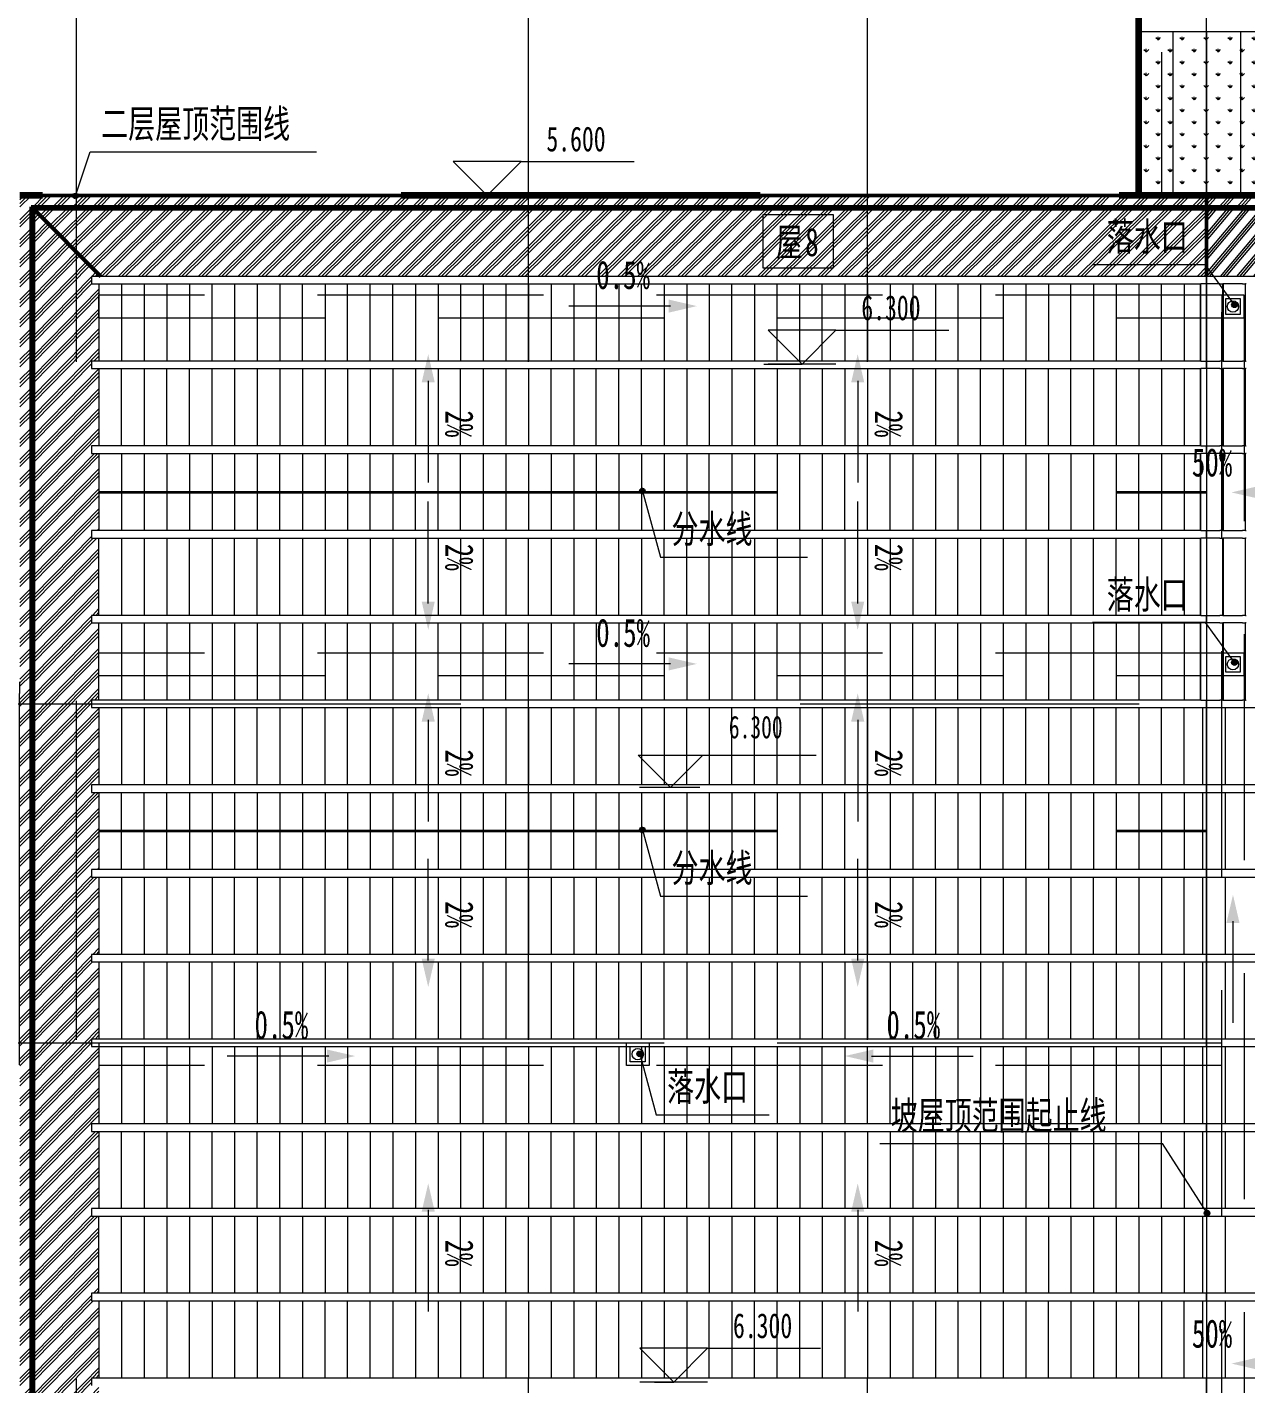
# Model space of a CAD drawing. Header units: millimetres. Extents: x 124696 to 347024, y 412631 to 564609.
# Drawn here: x 138519 to 154693, y 530575 to 548586 of the extents above; entities that cross this region are included whole.
import ezdxf

# ---------------------------------------------------------------- set-up
doc = ezdxf.new("R2010")
doc.units = ezdxf.units.MM
doc.header["$LTSCALE"] = 1500
doc.header["$MEASUREMENT"] = 0
for name, pattern in [('二层平面图$0$Aligning Line', [6.35, 3.175, -3.175]), ('二层平面图$0$IMPORT-216002', [3, 2, -1]), ('二层平面图$0$虚线_6_3 mm', [9, 6, -3]), ('二层平面图$0$轴网线_12_3_3_3 mm', [21, 12, -3, 3, -3]), ('二层平面图$0$隐藏线', [7.14375, 4.7625, -2.38125])]:
    doc.linetypes.add(name, pattern=pattern)
doc.layers.add('0-建筑底图', color=7, linetype='Continuous')
for name, color, linetype, lineweight in [('二层平面图$0$0-1', 7, 'Continuous', 5), ('二层平面图$0$A-ANNO-IDEN-LEVL', 3, 'Continuous', 15), ('二层平面图$0$A-FLOR-STRS', 51, 'Continuous', 9), ('二层平面图$0$A-LINE', 7, 'Continuous', 9), ('二层平面图$0$A-LINE-1', 7, '二层平面图$0$IMPORT-216002', 9), ('二层平面图$0$A-LINE-2', 7, 'Continuous', 20), ('二层平面图$0$A-LINE-4', 7, '二层平面图$0$Aligning Line', 100), ('二层平面图$0$A-LINE-5', 7, '二层平面图$0$隐藏线', 9), ('二层平面图$0$A-LINE-6', 7, '二层平面图$0$虚线_6_3 mm', 35), ('二层平面图$0$A-NORM-MODEL-1', 9, 'Continuous', 9), ('二层平面图$0$A-ROOF', 241, 'Continuous', 9), ('二层平面图$0$A-ROOF-3', 50, 'Continuous', 50), ('二层平面图$0$A-ROOF-GRID-1', 9, 'Continuous', 9), ('二层平面图$0$A-WALL-CURT-PANEL-2', 7, 'Continuous', 9), ('二层平面图$0$ANNO-DOTE-1', 10, '二层平面图$0$轴网线_12_3_3_3 mm', 15), ('二层平面图$0$ANNO-TEXT', 7, 'Continuous', 15), ('二层平面图$0$ANNO-TEXT-1', 1, 'Continuous', 15), ('二层平面图$0$ANNO-TEXT-2', 210, 'Continuous', 15)]:
    doc.layers.add(name, color=color, linetype=linetype, lineweight=lineweight)
doc.styles.add('二层平面图$0$黑体', font='simhei.ttf', dxfattribs={"width": 0.7, "height": 375})
doc.styles.add('二层平面图$0$黑体_5', font='simhei.ttf', dxfattribs={"width": 0.7, "height": 330})
doc.styles.add('二层平面图$0$黑体_7', font='simhei.ttf', dxfattribs={"width": 0.7, "height": 300})
pattern_1 = [(45, (0, 0), (-132.58252, 132.58252), []), (45, (46.88, 0), (0, 265.16504), []), (45, (-46.88, 0), (0, 265.16504), [])]
pattern_2 = [(90, (0, 0), (-159.099, 159.099), [42.187, -276.011]), (45, (0, 0), (-159.099, 159.099), [42.188, -182.813]), (135, (0, 0), (-159.099, -159.099), [42.188, -182.813])]

# ---------------------------------------------------------------- blocks, each defined once
blk = doc.blocks.new('二层平面图$0$屋顶檐口1 - 屋顶檐口1-2761451-104-2F')
at = {"layer": '二层平面图$0$A-ROOF-GRID-1'}
h = blk.add_hatch(dxfattribs=at)
h.set_pattern_fill('FP_47', color=256, style=0, pattern_type=2)
h.set_pattern_definition(pattern_1)
h.paths.add_polyline_path([(-6750, 49450), (-600, 49450), (-600, 49600), (-6600, 49600), (-6600, 89850), (9000, 89850), (9000, 90000), (-6750, 90000), (-6750, 49568)])
h.paths.add_polyline_path([(8912, 49450), (8965, 49450), (8965, 49600), (-550, 49600), (-550, 49450), (8831, 49450)])
h = blk.add_hatch(dxfattribs=at)
h.set_pattern_fill('FP_52', color=256, style=0, pattern_type=2)
h.set_pattern_definition([(48.19, (1919.88, 0), (-118.58652, 132.5819), []), (48.19, (1961.8, 0), (-0.00192, 265.16498), []), (48.19, (1877.95, 0), (-0.00192, 265.16498), [])])
h.paths.add_polyline_path([(9272, 89850), (12199, 89850), (12199, 90000), (9000, 90000), (9000, 89850)])
h = blk.add_hatch(dxfattribs=at)
h.set_pattern_fill('FP_47', color=256, style=0, pattern_type=2)
h.set_pattern_definition(pattern_1)
h.paths.add_polyline_path([(298, 49600), (8965, 49600), (8965, 49630), (-550, 49630), (-550, 49600)])
h.paths.add_polyline_path([(-6600, 49600), (-600, 49600), (-600, 49630), (-6570, 49630), (-6570, 89820), (9000, 89820), (9000, 89850), (-6600, 89850), (-6600, 49630)])
h = blk.add_hatch(dxfattribs=at)
h.set_pattern_fill('FP_58', color=256, style=0, pattern_type=2)
h.set_pattern_definition([(44.517, (0, 2924.46), (-132.58287, 130.36585), []), (44.517, (46.88, 2924.46), (0.00024, 260.73226), []), (44.517, (-46.88, 2924.46), (0.00024, 260.73226), [])])
h.paths.add_polyline_path([(298, 88925), (9000, 88925), (9000, 89820), (-6570, 89820), (-5675, 88925), (-392, 88925)])
h = blk.add_hatch(dxfattribs=at)
h.set_pattern_fill('FP_59', color=256, style=0, pattern_type=2)
h.set_pattern_definition([(45.483, (-164.18, 0), (-130.36585, 132.58287), []), (45.483, (-118.09, 0), (-0.00014, 265.16527), []), (45.483, (-210.27, 0), (-0.00014, 265.16527), [])])
h.paths.add_polyline_path([(-6570, 49630), (-5625, 50575), (-5800, 50575), (-5800, 50675), (-5700, 50675), (-5700, 51700), (-5800, 51700), (-5800, 51800), (-5700, 51800), (-5700, 52825), (-5800, 52825), (-5800, 52925), (-5700, 52925), (-5700, 53950), (-5800, 53950), (-5800, 54050), (-5700, 54050), (-5700, 55075), (-5800, 55075), (-5800, 55175), (-5700, 55175), (-5700, 56200), (-5800, 56200), (-5800, 56300), (-5700, 56300), (-5700, 57325), (-5800, 57325), (-5800, 57425), (-5700, 57425), (-5700, 58450), (-5800, 58450), (-5800, 58550), (-5700, 58550), (-5700, 59575), (-5800, 59575), (-5800, 59675), (-5700, 59675), (-5700, 60700), (-5800, 60700), (-5800, 60800), (-5700, 60800), (-5700, 61825), (-5800, 61825), (-5800, 61925), (-5700, 61925), (-5700, 62950), (-5800, 62950), (-5800, 63050), (-5700, 63050), (-5700, 64075), (-5800, 64075), (-5800, 64175), (-5700, 64175), (-5700, 65200), (-5800, 65200), (-5800, 65300), (-5700, 65300), (-5700, 66325), (-5800, 66325), (-5800, 66425), (-5700, 66425), (-5700, 67450), (-5800, 67450), (-5800, 67550), (-5700, 67550), (-5700, 68575), (-5800, 68575), (-5800, 68675), (-5700, 68675), (-5700, 69700), (-5800, 69700), (-5800, 69800), (-5700, 69800), (-5700, 70825), (-5800, 70825), (-5800, 70925), (-5700, 70925), (-5700, 71950), (-5800, 71950), (-5800, 72050), (-5700, 72050), (-5700, 73075), (-5800, 73075), (-5800, 73175), (-5700, 73175), (-5700, 74200), (-5800, 74200), (-5800, 74300), (-5700, 74300), (-5700, 75325), (-5800, 75325), (-5800, 75425), (-5700, 75425), (-5700, 76450), (-5800, 76450), (-5800, 76550), (-5700, 76550), (-5700, 77575), (-5800, 77575), (-5800, 77675), (-5700, 77675), (-5700, 78700), (-5800, 78700), (-5800, 78800), (-5700, 78800), (-5700, 79825), (-5800, 79825), (-5800, 79925), (-5700, 79925), (-5700, 80950), (-5800, 80950), (-5800, 81050), (-5700, 81050), (-5700, 82075), (-5800, 82075), (-5800, 82175), (-5700, 82175), (-5700, 83200), (-5800, 83200), (-5800, 83300), (-5700, 83300), (-5700, 84325), (-5800, 84325), (-5800, 84425), (-5700, 84425), (-5700, 85450), (-5800, 85450), (-5800, 85550), (-5700, 85550), (-5700, 86575), (-5800, 86575), (-5800, 86675), (-5700, 86675), (-5700, 87700), (-5800, 87700), (-5800, 87800), (-5700, 87800), (-5700, 88825), (-5800, 88825), (-5800, 88925), (-5675, 88925), (-6570, 89820), (-6570, 50575)])
h = blk.add_hatch(dxfattribs=at)
h.set_pattern_fill('FP_51', color=256, style=0, pattern_type=2)
h.set_pattern_definition([(48.19, (1947.88, 0), (-118.58652, 132.5819), []), (48.19, (1989.8, 0), (-0.00192, 265.16498), []), (48.19, (1905.95, 0), (-0.00192, 265.16498), [])])
h.paths.add_polyline_path([(11849, 89820), (12339, 89820), (12339, 89850), (9000, 89850), (9000, 89820), (11343, 89820)])
h = blk.add_hatch(dxfattribs=at)
h.set_pattern_fill('FP_50', color=256, style=0, pattern_type=2)
h.set_pattern_definition([(49.845, (-4607.06, 1706.32), (-118.98097, 119.71406), []), (49.845, (-4565, 1710.09), (-0.0015, 260.73173), []), (49.845, (-4649.13, 1702.55), (-0.0015, 260.73173), [])])
h.paths.add_polyline_path([(11259, 88875), (11849, 88875), (12199, 89820), (9000, 89820), (9000, 88925), (11259, 88925)])
at = {"layer": '二层平面图$0$A-ROOF-3'}
for p, q in [((-6750, 90000), (9000, 90000)), ((12199, 90000), (9000, 90000)), ((9000, 89850), (9000, 90000)), ((9000, 90000), (9000, 89850)), ((-6600, 89850), (9000, 89850)), ((-6600, 49600), (-6600, 89850)), ((-6570, 89820), (9000, 89820)), ((-6570, 89820), (-5675, 88925)), ((-6570, 49630), (-6570, 89820)), ((9000, 89820), (9000, 89850)), ((12199, 89850), (9000, 89850)), ((9000, 89850), (9000, 89820)), ((12199, 89820), (9000, 89820)), ((9000, 88925), (9000, 89820)), ((9000, 89820), (9000, 88925))]:
    blk.add_line(p, q, dxfattribs=at)
blk = doc.blocks.new('二层平面图$0$SHS-Roof-center_rvt-1-104-2F')
at = {"layer": '二层平面图$0$A-NORM-MODEL-1'}
for p, q in [((-5800, 88925), (-5800, 88825)), ((9000, 88925), (-5800, 88925)), ((-5800, 88825), (8925, 88825)), ((-5700, 88825), (-5700, 87800)), ((-5400, 88825), (-5400, 87800)), ((-5100, 88825), (-5100, 87800)), ((-4800, 88825), (-4800, 87800)), ((-4500, 88825), (-4500, 87800)), ((-4200, 87800), (-4200, 88825)), ((-3900, 88825), (-3900, 87800)), ((-3600, 88825), (-3600, 87800)), ((-3300, 88825), (-3300, 87800)), ((-3000, 87800), (-3000, 88825)), ((-2700, 88825), (-2700, 87800)), ((-2400, 87800), (-2400, 88825)), ((-2100, 87800), (-2100, 88825)), ((-1800, 87800), (-1800, 88825)), ((-1500, 88825), (-1500, 87800)), ((-1200, 88825), (-1200, 87800)), ((-900, 88825), (-900, 87800)), ((-600, 88825), (-600, 87800)), ((-300, 88825), (-300, 87800)), ((0, 88825), (0, 87800)), ((300, 88825), (300, 87800)), ((600, 88825), (600, 87800)), ((900, 88825), (900, 87800)), ((1200, 88825), (1200, 87800)), ((1500, 87800), (1500, 88825)), ((1800, 88825), (1800, 87800)), ((2100, 88825), (2100, 87800)), ((2400, 88825), (2400, 87800)), ((2700, 87800), (2700, 88825)), ((3000, 88825), (3000, 87800)), ((3300, 87800), (3300, 88825)), ((3600, 87800), (3600, 88825)), ((3900, 87800), (3900, 88825)), ((4200, 88825), (4200, 87800)), ((4500, 88825), (4500, 87800)), ((4800, 88825), (4800, 87800)), ((5100, 88825), (5100, 87800)), ((5400, 88825), (5400, 87800)), ((5700, 88825), (5700, 87800)), ((6000, 88825), (6000, 87800)), ((6300, 88825), (6300, 87800)), ((6600, 88825), (6600, 87800)), ((6900, 88825), (6900, 87800)), ((7200, 87800), (7200, 88825)), ((7500, 88825), (7500, 87800)), ((7800, 88825), (7800, 87800)), ((8100, 88825), (8100, 87800)), ((8400, 87800), (8400, 88825)), ((8700, 88825), (8700, 87800)), ((8917, 87800), (8917, 88825)), ((8925, 87800), (8925, 88825)), ((9177, 88825), (8925, 88825)), ((10899, 88925), (9000, 88925)), ((9000, 88825), (9000, 88925)), ((9177, 88825), (9217, 88825)), ((9217, 87800), (9217, 88825)), ((9225, 88825), (9217, 88825)), ((9225, 87800), (9225, 88825)), ((9477, 88825), (9225, 88825)), ((9477, 88825), (9517, 88825)), ((9517, 87800), (9517, 88825)), ((9525, 88825), (9517, 88825)), ((-5800, 87800), (-5800, 87700)), ((8925, 87800), (-5800, 87800)), ((8925, 87800), (9177, 87800)), ((9000, 87700), (9000, 87800)), ((9217, 87800), (9177, 87800)), ((9217, 87800), (9225, 87800)), ((9225, 87800), (9477, 87800)), ((9517, 87800), (9477, 87800)), ((9517, 87800), (9525, 87800)), ((-5800, 87700), (8925, 87700)), ((-5700, 87700), (-5700, 86675)), ((-5400, 86675), (-5400, 87700)), ((-5100, 87700), (-5100, 86675)), ((-4800, 86675), (-4800, 87700)), ((-4500, 86675), (-4500, 87700)), ((-4200, 86675), (-4200, 87700)), ((-3900, 87700), (-3900, 86675)), ((-3600, 87700), (-3600, 86675)), ((-3300, 87700), (-3300, 86675)), ((-3000, 87700), (-3000, 86675)), ((-2700, 87700), (-2700, 86675)), ((-2400, 87700), (-2400, 86675)), ((-2100, 87700), (-2100, 86675)), ((-1800, 87700), (-1800, 86675)), ((-1500, 87700), (-1500, 86675)), ((-1200, 87700), (-1200, 86675)), ((-900, 86675), (-900, 87700)), ((-600, 87700), (-600, 86675)), ((-300, 87700), (-300, 86675)), ((0, 87700), (0, 86675)), ((300, 86675), (300, 87700)), ((600, 87700), (600, 86675)), ((900, 86675), (900, 87700)), ((1200, 86675), (1200, 87700)), ((1500, 86675), (1500, 87700)), ((1800, 87700), (1800, 86675)), ((2100, 87700), (2100, 86675)), ((2400, 87700), (2400, 86675)), ((2700, 87700), (2700, 86675)), ((3000, 87700), (3000, 86675)), ((3300, 87700), (3300, 86675)), ((3600, 87700), (3600, 86675)), ((3900, 87700), (3900, 86675)), ((4200, 87700), (4200, 86675)), ((4500, 87700), (4500, 86675)), ((4800, 86675), (4800, 87700)), ((5100, 87700), (5100, 86675)), ((5400, 87700), (5400, 86675)), ((5700, 87700), (5700, 86675)), ((6000, 86675), (6000, 87700)), ((6300, 87700), (6300, 86675)), ((6600, 86675), (6600, 87700)), ((6900, 86675), (6900, 87700)), ((7200, 86675), (7200, 87700)), ((7500, 87700), (7500, 86675)), ((7800, 87700), (7800, 86675)), ((8100, 87700), (8100, 86675)), ((8400, 87700), (8400, 86675)), ((8700, 87700), (8700, 86675)), ((8917, 86675), (8917, 87700)), ((8925, 86675), (8925, 87700)), ((9177, 87700), (8925, 87700)), ((9177, 87700), (9217, 87700)), ((9217, 86675), (9217, 87700)), ((9225, 87700), (9217, 87700)), ((9225, 86675), (9225, 87700)), ((9477, 87700), (9225, 87700)), ((9477, 87700), (9517, 87700)), ((9517, 86675), (9517, 87700)), ((9525, 87700), (9517, 87700)), ((-5800, 86675), (-5800, 86575)), ((8925, 86675), (-5800, 86675)), ((8925, 86675), (9177, 86675)), ((9000, 86575), (9000, 86675)), ((9217, 86675), (9177, 86675)), ((9217, 86675), (9225, 86675)), ((9225, 86675), (9477, 86675)), ((9517, 86675), (9477, 86675)), ((9517, 86675), (9525, 86675)), ((-5800, 86575), (8925, 86575)), ((-5700, 86575), (-5700, 85550)), ((-5400, 86575), (-5400, 85550)), ((-5100, 86575), (-5100, 85550)), ((-4800, 86575), (-4800, 85550)), ((-4500, 86575), (-4500, 85550)), ((-4200, 86575), (-4200, 85550)), ((-3900, 86575), (-3900, 85550)), ((-3600, 86575), (-3600, 85550)), ((-3300, 85550), (-3300, 86575)), ((-3000, 86575), (-3000, 85550)), ((-2700, 86575), (-2700, 85550)), ((-2400, 86575), (-2400, 85550)), ((-2100, 85550), (-2100, 86575)), ((-1800, 86575), (-1800, 85550)), ((-1500, 85550), (-1500, 86575)), ((-1200, 85550), (-1200, 86575)), ((-900, 85550), (-900, 86575)), ((-600, 86575), (-600, 85550)), ((-300, 86575), (-300, 85550)), ((0, 86575), (0, 85550)), ((300, 86575), (300, 85550)), ((600, 86575), (600, 85550)), ((900, 86575), (900, 85550)), ((1200, 86575), (1200, 85550)), ((1500, 86575), (1500, 85550)), ((1800, 86575), (1800, 85550)), ((2100, 86575), (2100, 85550)), ((2400, 85550), (2400, 86575)), ((2700, 86575), (2700, 85550)), ((3000, 86575), (3000, 85550)), ((3300, 86575), (3300, 85550)), ((3600, 85550), (3600, 86575)), ((3900, 86575), (3900, 85550)), ((4200, 85550), (4200, 86575)), ((4500, 85550), (4500, 86575)), ((4800, 85550), (4800, 86575)), ((5100, 86575), (5100, 85550)), ((5400, 86575), (5400, 85550)), ((5700, 86575), (5700, 85550)), ((6000, 86575), (6000, 85550)), ((6300, 86575), (6300, 85550)), ((6600, 86575), (6600, 85550)), ((6900, 86575), (6900, 85550)), ((7200, 86575), (7200, 85550)), ((7500, 86575), (7500, 85550)), ((7800, 86575), (7800, 85550)), ((8100, 85550), (8100, 86575)), ((8400, 86575), (8400, 85550)), ((8700, 86575), (8700, 85550)), ((8917, 85550), (8917, 86575)), ((8925, 85550), (8925, 86575)), ((9177, 86575), (8925, 86575)), ((9177, 86575), (9217, 86575)), ((9217, 85550), (9217, 86575)), ((9225, 86575), (9217, 86575)), ((9225, 85550), (9225, 86575)), ((9477, 86575), (9225, 86575)), ((9477, 86575), (9517, 86575)), ((9517, 85550), (9517, 86575)), ((9525, 86575), (9517, 86575)), ((-5800, 85550), (-5800, 85450)), ((8925, 85550), (-5800, 85550)), ((8925, 85550), (9177, 85550)), ((9000, 85450), (9000, 85550)), ((9217, 85550), (9177, 85550)), ((9217, 85550), (9225, 85550)), ((9225, 85550), (9477, 85550)), ((9517, 85550), (9477, 85550)), ((9517, 85550), (9525, 85550)), ((-5800, 85450), (8925, 85450)), ((-5700, 84425), (-5700, 85450)), ((-5400, 85450), (-5400, 84425)), ((-5100, 85450), (-5100, 84425)), ((-4800, 85450), (-4800, 84425)), ((-4500, 84425), (-4500, 85450)), ((-4200, 85450), (-4200, 84425)), ((-3900, 84425), (-3900, 85450)), ((-3600, 84425), (-3600, 85450)), ((-3300, 84425), (-3300, 85450)), ((-3000, 85450), (-3000, 84425)), ((-2700, 85450), (-2700, 84425)), ((-2400, 85450), (-2400, 84425)), ((-2100, 85450), (-2100, 84425)), ((-1800, 85450), (-1800, 84425)), ((-1500, 85450), (-1500, 84425)), ((-1200, 85450), (-1200, 84425)), ((-900, 85450), (-900, 84425)), ((-600, 85450), (-600, 84425)), ((-300, 85450), (-300, 84425)), ((0, 84425), (0, 85450)), ((300, 85450), (300, 84425)), ((600, 85450), (600, 84425)), ((900, 85450), (900, 84425)), ((1200, 84425), (1200, 85450)), ((1500, 85450), (1500, 84425)), ((1800, 84425), (1800, 85450)), ((2100, 84425), (2100, 85450)), ((2400, 84425), (2400, 85450)), ((2700, 85450), (2700, 84425)), ((3000, 85450), (3000, 84425)), ((3300, 85450), (3300, 84425)), ((3600, 85450), (3600, 84425)), ((3900, 85450), (3900, 84425)), ((4200, 85450), (4200, 84425)), ((4500, 85450), (4500, 84425)), ((4800, 85450), (4800, 84425)), ((5100, 85450), (5100, 84425)), ((5400, 85450), (5400, 84425)), ((5700, 84425), (5700, 85450)), ((6000, 85450), (6000, 84425)), ((6300, 85450), (6300, 84425)), ((6600, 85450), (6600, 84425)), ((6900, 84425), (6900, 85450)), ((7200, 85450), (7200, 84425)), ((7500, 84425), (7500, 85450)), ((7800, 84425), (7800, 85450)), ((8100, 84425), (8100, 85450)), ((8400, 85450), (8400, 84425)), ((8700, 85450), (8700, 84425)), ((8917, 84425), (8917, 85450)), ((8925, 84425), (8925, 85450)), ((9177, 85450), (8925, 85450)), ((9177, 85450), (9217, 85450)), ((9217, 84425), (9217, 85450)), ((9225, 85450), (9217, 85450)), ((9225, 84425), (9225, 85450)), ((9477, 85450), (9225, 85450)), ((9477, 85450), (9517, 85450)), ((9517, 84425), (9517, 85450)), ((9525, 85450), (9517, 85450)), ((-5800, 84425), (-5800, 84325)), ((8925, 84425), (-5800, 84425)), ((-5800, 84325), (8925, 84325)), ((-5700, 83300), (-5700, 84325)), ((-5400, 84325), (-5400, 83300)), ((-5100, 84325), (-5100, 83300)), ((-4800, 84325), (-4800, 83300)), ((-4500, 84325), (-4500, 83300)), ((-4200, 84325), (-4200, 83300)), ((-3900, 84325), (-3900, 83300)), ((-3600, 84325), (-3600, 83300)), ((-3300, 84325), (-3300, 83300)), ((-3000, 84325), (-3000, 83300)), ((-2700, 84325), (-2700, 83300)), ((-2400, 83300), (-2400, 84325)), ((-2100, 84325), (-2100, 83300)), ((-1800, 84325), (-1800, 83300)), ((-1500, 84325), (-1500, 83300)), ((-1200, 83300), (-1200, 84325)), ((-900, 84325), (-900, 83300)), ((-600, 83300), (-600, 84325)), ((-300, 83300), (-300, 84325)), ((0, 83300), (0, 84325)), ((300, 84325), (300, 83300)), ((600, 84325), (600, 83300)), ((900, 84325), (900, 83300)), ((1200, 84325), (1200, 83300)), ((1500, 84325), (1500, 83300)), ((1800, 84325), (1800, 83300)), ((2100, 84325), (2100, 83300)), ((2400, 84325), (2400, 83300)), ((2700, 84325), (2700, 83300)), ((3000, 84325), (3000, 83300)), ((3300, 83300), (3300, 84325)), ((3600, 84325), (3600, 83300)), ((3900, 84325), (3900, 83300)), ((4200, 84325), (4200, 83300)), ((4500, 83300), (4500, 84325)), ((4800, 84325), (4800, 83300)), ((5100, 83300), (5100, 84325)), ((5400, 83300), (5400, 84325)), ((5700, 83300), (5700, 84325)), ((6000, 84325), (6000, 83300)), ((6300, 84325), (6300, 83300)), ((6600, 84325), (6600, 83300)), ((6900, 84325), (6900, 83300)), ((7200, 84325), (7200, 83300)), ((7500, 84325), (7500, 83300)), ((7800, 84325), (7800, 83300)), ((8100, 84325), (8100, 83300)), ((8400, 84325), (8400, 83300)), ((8700, 84325), (8700, 83300)), ((8917, 83300), (8917, 84325)), ((8925, 84425), (9177, 84425)), ((8925, 83300), (8925, 84325)), ((9177, 84325), (8925, 84325)), ((9000, 84325), (9000, 84425)), ((9217, 84425), (9177, 84425)), ((9177, 84325), (9217, 84325)), ((9217, 84425), (9225, 84425)), ((9217, 83300), (9217, 84325)), ((9225, 84325), (9217, 84325)), ((9225, 84425), (9477, 84425)), ((9225, 83300), (9225, 84325)), ((9477, 84325), (9225, 84325)), ((9517, 84425), (9477, 84425)), ((9477, 84325), (9517, 84325)), ((9517, 84425), (9525, 84425)), ((9517, 83300), (9517, 84325)), ((9525, 84325), (9517, 84325)), ((-5800, 83300), (-5800, 83200)), ((8925, 83300), (-5800, 83300)), ((8925, 83300), (9177, 83300)), ((9000, 83200), (9000, 83300)), ((9217, 83300), (9177, 83300)), ((9217, 83300), (9177, 83300)), ((9217, 83300), (9225, 83300)), ((9225, 83300), (9477, 83300)), ((9517, 83300), (9477, 83300)), ((9517, 83300), (9477, 83300)), ((9517, 83300), (9525, 83300)), ((-5800, 83200), (9000, 83200)), ((-5700, 83200), (-5700, 82175)), ((-5400, 83200), (-5400, 82175)), ((-5100, 83200), (-5100, 82175)), ((-4800, 82175), (-4800, 83200)), ((-4500, 83200), (-4500, 82175)), ((-4200, 83200), (-4200, 82175)), ((-3900, 83200), (-3900, 82175)), ((-3600, 82175), (-3600, 83200)), ((-3300, 83200), (-3300, 82175)), ((-3000, 82175), (-3000, 83200)), ((-2700, 82175), (-2700, 83200)), ((-2400, 82175), (-2400, 83200)), ((-2100, 83200), (-2100, 82175)), ((-1800, 83200), (-1800, 82175)), ((-1500, 83200), (-1500, 82175)), ((-1200, 83200), (-1200, 82175)), ((-900, 83200), (-900, 82175)), ((-600, 83200), (-600, 82175)), ((-300, 83200), (-300, 82175)), ((0, 83200), (0, 82175)), ((300, 83200), (300, 82175)), ((600, 83200), (600, 82175)), ((900, 82175), (900, 83200)), ((1200, 83200), (1200, 82175)), ((1500, 83200), (1500, 82175)), ((1800, 83200), (1800, 82175)), ((2100, 82175), (2100, 83200)), ((2400, 83200), (2400, 82175)), ((2700, 82175), (2700, 83200)), ((3000, 82175), (3000, 83200)), ((3300, 82175), (3300, 83200)), ((3600, 83200), (3600, 82175)), ((3900, 83200), (3900, 82175)), ((4200, 83200), (4200, 82175)), ((4500, 83200), (4500, 82175)), ((4800, 83200), (4800, 82175)), ((5100, 83200), (5100, 82175)), ((5400, 83200), (5400, 82175)), ((5700, 83200), (5700, 82175)), ((6000, 83200), (6000, 82175)), ((6300, 83200), (6300, 82175)), ((6600, 82175), (6600, 83200)), ((6900, 83200), (6900, 82175)), ((7200, 83200), (7200, 82175)), ((7500, 83200), (7500, 82175)), ((7800, 82175), (7800, 83200)), ((8100, 83200), (8100, 82175)), ((8400, 82175), (8400, 83200)), ((8700, 82175), (8700, 83200)), ((8949, 82175), (8949, 83200)), ((9000, 83200), (10899, 83200)), ((9000, 83200), (10899, 83200)), ((9249, 82175), (9249, 83200)), ((-5800, 82175), (-5800, 82075)), ((9000, 82175), (-5800, 82175)), ((10899, 82175), (9000, 82175)), ((9000, 82075), (9000, 82175)), ((-5800, 82075), (9000, 82075)), ((-5700, 82075), (-5700, 81050)), ((-5400, 81050), (-5400, 82075)), ((-5100, 81050), (-5100, 82075)), ((-4800, 81050), (-4800, 82075)), ((-4500, 82075), (-4500, 81050)), ((-4200, 82075), (-4200, 81050)), ((-3900, 82075), (-3900, 81050)), ((-3600, 82075), (-3600, 81050)), ((-3300, 82075), (-3300, 81050)), ((-3000, 82075), (-3000, 81050)), ((-2700, 82075), (-2700, 81050)), ((-2400, 82075), (-2400, 81050)), ((-2100, 82075), (-2100, 81050)), ((-1800, 82075), (-1800, 81050)), ((-1500, 81050), (-1500, 82075)), ((-1200, 82075), (-1200, 81050)), ((-900, 82075), (-900, 81050)), ((-600, 82075), (-600, 81050)), ((-300, 81050), (-300, 82075)), ((0, 82075), (0, 81050)), ((300, 81050), (300, 82075)), ((600, 81050), (600, 82075)), ((900, 81050), (900, 82075)), ((1200, 82075), (1200, 81050)), ((1500, 82075), (1500, 81050)), ((1800, 82075), (1800, 81050)), ((2100, 82075), (2100, 81050)), ((2400, 82075), (2400, 81050)), ((2700, 82075), (2700, 81050)), ((3000, 82075), (3000, 81050)), ((3300, 82075), (3300, 81050)), ((3600, 82075), (3600, 81050)), ((3900, 82075), (3900, 81050)), ((4200, 81050), (4200, 82075)), ((4500, 82075), (4500, 81050)), ((4800, 82075), (4800, 81050)), ((5100, 82075), (5100, 81050)), ((5400, 81050), (5400, 82075)), ((5700, 82075), (5700, 81050)), ((6000, 81050), (6000, 82075)), ((6300, 81050), (6300, 82075)), ((6600, 81050), (6600, 82075)), ((6900, 82075), (6900, 81050)), ((7200, 82075), (7200, 81050)), ((7500, 82075), (7500, 81050)), ((7800, 82075), (7800, 81050)), ((8100, 82075), (8100, 81050)), ((8400, 82075), (8400, 81050)), ((8700, 82075), (8700, 81050)), ((8949, 81050), (8949, 82075)), ((9000, 82075), (10899, 82075)), ((9249, 81050), (9249, 82075)), ((-5800, 81050), (-5800, 80950)), ((9000, 81050), (-5800, 81050)), ((10899, 81050), (9000, 81050)), ((9000, 80950), (9000, 81050)), ((-5800, 80950), (9000, 80950)), ((-5700, 80950), (-5700, 79925)), ((-5400, 80950), (-5400, 79925)), ((-5100, 80950), (-5100, 79925)), ((-4800, 80950), (-4800, 79925)), ((-4500, 80950), (-4500, 79925)), ((-4200, 80950), (-4200, 79925)), ((-3900, 79925), (-3900, 80950)), ((-3600, 80950), (-3600, 79925)), ((-3300, 80950), (-3300, 79925)), ((-3000, 80950), (-3000, 79925)), ((-2700, 79925), (-2700, 80950)), ((-2400, 80950), (-2400, 79925)), ((-2100, 79925), (-2100, 80950)), ((-1800, 79925), (-1800, 80950)), ((-1500, 79925), (-1500, 80950)), ((-1200, 80950), (-1200, 79925)), ((-900, 80950), (-900, 79925)), ((-600, 80950), (-600, 79925)), ((-300, 80950), (-300, 79925)), ((0, 80950), (0, 79925)), ((300, 80950), (300, 79925)), ((600, 80950), (600, 79925)), ((900, 80950), (900, 79925)), ((1200, 80950), (1200, 79925)), ((1500, 80950), (1500, 79925)), ((1800, 79925), (1800, 80950)), ((2100, 80950), (2100, 79925)), ((2400, 80950), (2400, 79925)), ((2700, 80950), (2700, 79925)), ((3000, 79925), (3000, 80950)), ((3300, 80950), (3300, 79925)), ((3600, 79925), (3600, 80950)), ((3900, 79925), (3900, 80950)), ((4200, 79925), (4200, 80950)), ((4500, 80950), (4500, 79925)), ((4800, 80950), (4800, 79925)), ((5100, 80950), (5100, 79925)), ((5400, 80950), (5400, 79925)), ((5700, 80950), (5700, 79925)), ((6000, 80950), (6000, 79925)), ((6300, 80950), (6300, 79925)), ((6600, 80950), (6600, 79925)), ((6900, 80950), (6900, 79925)), ((7200, 80950), (7200, 79925)), ((7500, 79925), (7500, 80950)), ((7800, 80950), (7800, 79925)), ((8100, 80950), (8100, 79925)), ((8400, 80950), (8400, 79925)), ((8700, 79925), (8700, 80950)), ((8949, 79925), (8949, 80950)), ((9000, 80950), (10899, 80950)), ((9249, 79925), (9249, 80950)), ((-5800, 79925), (-5800, 79825)), ((9000, 79925), (-5800, 79925)), ((-5800, 79825), (9000, 79825)), ((-5700, 79825), (-5700, 78800)), ((-5400, 79825), (-5400, 78800)), ((-5100, 78800), (-5100, 79825)), ((-4800, 79825), (-4800, 78800)), ((-4500, 78800), (-4500, 79825)), ((-4200, 78800), (-4200, 79825)), ((-3900, 78800), (-3900, 79825)), ((-3600, 79825), (-3600, 78800)), ((-3300, 79825), (-3300, 78800)), ((-3000, 79825), (-3000, 78800)), ((-2700, 79825), (-2700, 78800)), ((-2400, 79825), (-2400, 78800)), ((-2100, 79825), (-2100, 78800)), ((-1800, 79825), (-1800, 78800)), ((-1500, 79825), (-1500, 78800)), ((-1200, 79825), (-1200, 78800)), ((-900, 79825), (-900, 78800)), ((-600, 78800), (-600, 79825)), ((-300, 79825), (-300, 78800)), ((0, 79825), (0, 78800)), ((300, 79825), (300, 78800)), ((600, 78800), (600, 79825)), ((900, 79825), (900, 78800)), ((1200, 78800), (1200, 79825)), ((1500, 78800), (1500, 79825)), ((1800, 78800), (1800, 79825)), ((2100, 79825), (2100, 78800)), ((2400, 79825), (2400, 78800)), ((2700, 79825), (2700, 78800)), ((3000, 79825), (3000, 78800)), ((3300, 79825), (3300, 78800)), ((3600, 79825), (3600, 78800)), ((3900, 79825), (3900, 78800)), ((4200, 79825), (4200, 78800)), ((4500, 79825), (4500, 78800)), ((4800, 79825), (4800, 78800)), ((5100, 78800), (5100, 79825)), ((5400, 79825), (5400, 78800)), ((5700, 79825), (5700, 78800)), ((6000, 79825), (6000, 78800)), ((6300, 78800), (6300, 79825)), ((6600, 79825), (6600, 78800)), ((6900, 78800), (6900, 79825)), ((7200, 78800), (7200, 79825)), ((7500, 78800), (7500, 79825)), ((7800, 79825), (7800, 78800)), ((8100, 79825), (8100, 78800)), ((8400, 79825), (8400, 78800)), ((8700, 79825), (8700, 78800)), ((8949, 78800), (8949, 79825)), ((10899, 79925), (9000, 79925)), ((9000, 79825), (9000, 79925)), ((9000, 79825), (10899, 79825)), ((9249, 78800), (9249, 79825)), ((-5800, 78800), (-5800, 78700)), ((9000, 78800), (-5800, 78800)), ((10899, 78800), (9000, 78800)), ((9000, 78700), (9000, 78800)), ((-5800, 78700), (9000, 78700)), ((-5700, 78700), (-5700, 77675)), ((-5400, 78700), (-5400, 77675)), ((-5100, 78700), (-5100, 77675)), ((-4800, 78700), (-4800, 77675)), ((-4500, 78700), (-4500, 77675)), ((-4200, 78700), (-4200, 77675)), ((-3900, 78700), (-3900, 77675)), ((-3600, 78700), (-3600, 77675)), ((-3300, 78700), (-3300, 77675)), ((-3000, 77675), (-3000, 78700)), ((-2700, 78700), (-2700, 77675)), ((-2400, 78700), (-2400, 77675)), ((-2100, 78700), (-2100, 77675)), ((-1800, 77675), (-1800, 78700)), ((-1500, 78700), (-1500, 77675)), ((-1200, 77675), (-1200, 78700)), ((-900, 77675), (-900, 78700)), ((-600, 77675), (-600, 78700)), ((-300, 78700), (-300, 77675)), ((0, 78700), (0, 77675)), ((300, 78700), (300, 77675)), ((600, 78700), (600, 77675)), ((900, 78700), (900, 77675)), ((1200, 78700), (1200, 77675)), ((1500, 78700), (1500, 77675)), ((1800, 78700), (1800, 77675)), ((2100, 78700), (2100, 77675)), ((2400, 78700), (2400, 77675)), ((2700, 77675), (2700, 78700)), ((3000, 78700), (3000, 77675)), ((3300, 78700), (3300, 77675)), ((3600, 78700), (3600, 77675)), ((3900, 77675), (3900, 78700)), ((4200, 78700), (4200, 77675)), ((4500, 77675), (4500, 78700)), ((4800, 77675), (4800, 78700)), ((5100, 77675), (5100, 78700)), ((5400, 78700), (5400, 77675)), ((5700, 78700), (5700, 77675)), ((6000, 78700), (6000, 77675)), ((6300, 78700), (6300, 77675)), ((6600, 78700), (6600, 77675)), ((6900, 78700), (6900, 77675)), ((7200, 78700), (7200, 77675)), ((7500, 78700), (7500, 77675)), ((7800, 78700), (7800, 77675)), ((8100, 78700), (8100, 77675)), ((8400, 77675), (8400, 78700)), ((8700, 78700), (8700, 77675)), ((8949, 77675), (8949, 78700)), ((9000, 78700), (10899, 78700)), ((9249, 77675), (9249, 78700)), ((-5800, 77675), (-5800, 77575)), ((9000, 77675), (-5800, 77675)), ((10899, 77675), (9000, 77675)), ((9000, 77575), (9000, 77675)), ((-5800, 77575), (9000, 77575)), ((-5700, 77575), (-5700, 76550)), ((-5400, 76550), (-5400, 77575)), ((-5100, 77575), (-5100, 76550)), ((-4800, 77575), (-4800, 76550)), ((-4500, 77575), (-4500, 76550)), ((-4200, 76550), (-4200, 77575)), ((-3900, 77575), (-3900, 76550)), ((-3600, 76550), (-3600, 77575)), ((-3300, 76550), (-3300, 77575)), ((-3000, 76550), (-3000, 77575)), ((-2700, 77575), (-2700, 76550)), ((-2400, 77575), (-2400, 76550)), ((-2100, 77575), (-2100, 76550)), ((-1800, 77575), (-1800, 76550)), ((-1500, 77575), (-1500, 76550)), ((-1200, 77575), (-1200, 76550)), ((-900, 77575), (-900, 76550)), ((-600, 77575), (-600, 76550)), ((-300, 77575), (-300, 76550)), ((0, 77575), (0, 76550)), ((300, 76550), (300, 77575)), ((600, 77575), (600, 76550)), ((900, 77575), (900, 76550)), ((1200, 77575), (1200, 76550)), ((1500, 76550), (1500, 77575)), ((1800, 77575), (1800, 76550)), ((2100, 76550), (2100, 77575)), ((2400, 76550), (2400, 77575)), ((2700, 76550), (2700, 77575)), ((3000, 77575), (3000, 76550)), ((3300, 77575), (3300, 76550)), ((3600, 77575), (3600, 76550)), ((3900, 77575), (3900, 76550)), ((4200, 77575), (4200, 76550)), ((4500, 77575), (4500, 76550)), ((4800, 77575), (4800, 76550)), ((5100, 77575), (5100, 76550)), ((5400, 77575), (5400, 76550)), ((5700, 77575), (5700, 76550)), ((6000, 76550), (6000, 77575)), ((6300, 77575), (6300, 76550)), ((6600, 77575), (6600, 76550)), ((6900, 77575), (6900, 76550)), ((7200, 76550), (7200, 77575)), ((7500, 77575), (7500, 76550)), ((7800, 76550), (7800, 77575)), ((8100, 76550), (8100, 77575)), ((8400, 76550), (8400, 77575)), ((8700, 77575), (8700, 76550)), ((8949, 76550), (8949, 77575)), ((9000, 77575), (10899, 77575)), ((9249, 76550), (9249, 77575)), ((-5800, 76550), (-5800, 76450)), ((9000, 76550), (-5800, 76550)), ((10899, 76550), (9000, 76550)), ((9000, 76450), (9000, 76550)), ((-5800, 76450), (9000, 76450)), ((-5700, 75425), (-5700, 76450)), ((-5400, 75425), (-5400, 76450)), ((-5100, 76450), (-5100, 75425)), ((-4800, 76450), (-4800, 75425)), ((-4500, 76450), (-4500, 75425)), ((-4200, 76450), (-4200, 75425)), ((-3900, 76450), (-3900, 75425)), ((-3600, 76450), (-3600, 75425)), ((-3300, 76450), (-3300, 75425)), ((-3000, 76450), (-3000, 75425)), ((-2700, 76450), (-2700, 75425)), ((-2400, 76450), (-2400, 75425)), ((-2100, 75425), (-2100, 76450)), ((-1800, 76450), (-1800, 75425)), ((-1500, 76450), (-1500, 75425)), ((-1200, 76450), (-1200, 75425)), ((-900, 75425), (-900, 76450)), ((-600, 76450), (-600, 75425)), ((-300, 75425), (-300, 76450)), ((0, 75425), (0, 76450)), ((300, 75425), (300, 76450)), ((600, 76450), (600, 75425)), ((900, 76450), (900, 75425)), ((1200, 76450), (1200, 75425)), ((1500, 76450), (1500, 75425)), ((1800, 76450), (1800, 75425)), ((2100, 76450), (2100, 75425)), ((2400, 76450), (2400, 75425)), ((2700, 76450), (2700, 75425)), ((3000, 76450), (3000, 75425)), ((3300, 76450), (3300, 75425)), ((3600, 75425), (3600, 76450)), ((3900, 76450), (3900, 75425)), ((4200, 76450), (4200, 75425)), ((4500, 76450), (4500, 75425)), ((4800, 75425), (4800, 76450)), ((5100, 76450), (5100, 75425)), ((5400, 75425), (5400, 76450)), ((5700, 75425), (5700, 76450)), ((6000, 75425), (6000, 76450)), ((6300, 76450), (6300, 75425)), ((6600, 76450), (6600, 75425)), ((6900, 76450), (6900, 75425)), ((7200, 76450), (7200, 75425)), ((7500, 76450), (7500, 75425)), ((7800, 76450), (7800, 75425)), ((8100, 76450), (8100, 75425)), ((8400, 76450), (8400, 75425)), ((8700, 76450), (8700, 75425)), ((8949, 75425), (8949, 76450)), ((9000, 76450), (10899, 76450)), ((9249, 75425), (9249, 76450)), ((-5800, 75425), (-5800, 75325)), ((9000, 75425), (-5800, 75425)), ((-5800, 75325), (9000, 75325)), ((-5700, 75325), (-5700, 74300)), ((-5400, 75325), (-5400, 74300)), ((-5100, 75325), (-5100, 74300)), ((-4800, 75325), (-4800, 74300)), ((-4500, 74300), (-4500, 75325)), ((-4200, 75325), (-4200, 74300)), ((-3900, 75325), (-3900, 74300)), ((-3600, 75325), (-3600, 74300)), ((-3300, 74300), (-3300, 75325)), ((-3000, 75325), (-3000, 74300)), ((-2700, 74300), (-2700, 75325)), ((-2400, 74300), (-2400, 75325)), ((-2100, 74300), (-2100, 75325)), ((-1800, 75325), (-1800, 74300)), ((-1500, 75325), (-1500, 74300)), ((-1200, 75325), (-1200, 74300)), ((-900, 75325), (-900, 74300)), ((-600, 75325), (-600, 74300)), ((-300, 75325), (-300, 74300)), ((0, 75325), (0, 74300)), ((300, 75325), (300, 74300)), ((600, 75325), (600, 74300)), ((900, 75325), (900, 74300)), ((1200, 74300), (1200, 75325)), ((1500, 75325), (1500, 74300)), ((1800, 75325), (1800, 74300)), ((2100, 75325), (2100, 74300)), ((2400, 74300), (2400, 75325)), ((2700, 75325), (2700, 74300)), ((3000, 74300), (3000, 75325)), ((3300, 74300), (3300, 75325)), ((3600, 74300), (3600, 75325)), ((3900, 75325), (3900, 74300)), ((4200, 75325), (4200, 74300)), ((4500, 75325), (4500, 74300)), ((4800, 75325), (4800, 74300)), ((5100, 75325), (5100, 74300)), ((5400, 75325), (5400, 74300)), ((5700, 75325), (5700, 74300)), ((6000, 75325), (6000, 74300)), ((6300, 75325), (6300, 74300)), ((6600, 75325), (6600, 74300)), ((6900, 74300), (6900, 75325)), ((7200, 75325), (7200, 74300)), ((7500, 75325), (7500, 74300)), ((7800, 75325), (7800, 74300)), ((8100, 74300), (8100, 75325)), ((8400, 75325), (8400, 74300)), ((8700, 74300), (8700, 75325)), ((8949, 74300), (8949, 75325)), ((10899, 75425), (9000, 75425)), ((9000, 75325), (9000, 75425)), ((9000, 75325), (10899, 75325)), ((9249, 74300), (9249, 75325)), ((-5800, 74300), (-5800, 74200)), ((9000, 74300), (-5800, 74300)), ((10899, 74300), (9000, 74300)), ((9000, 74200), (9000, 74300))]:
    blk.add_line(p, q, dxfattribs=at)
at = {"layer": '二层平面图$0$A-ROOF'}
blk.add_blockref('二层平面图$0$屋顶檐口1 - 屋顶檐口1-2761451-104-2F', (0, 0), dxfattribs=at)
blk = doc.blocks.new('二层平面图$0$钢板肋轮廓族 - 钢板肋轮廓族-8009357-104-2F')
at = {"layer": '二层平面图$0$A-WALL-CURT-PANEL-2'}
for p, q in [((-2462, -3962), (-2449, -4115)), ((-2058, -8883), (-2449, -4115)), ((-2046, -9027), (-2058, -8883))]:
    blk.add_line(p, q, dxfattribs=at)
blk = doc.blocks.new('二层平面图$0$00_引注_规范_ - 00_引注_规范_-5754764-104-2F')
at = {"layer": '二层平面图$0$ANNO-TEXT'}
for p, q in [((0, 0), (15, 0)), ((15, 0), (20, 0))]:
    blk.add_line(p, q, dxfattribs=at)
blk = doc.blocks.new('二层平面图$0$00_引注_规范_ - 00_引注_规范_-5757996-104-2F')
at = {"layer": '二层平面图$0$ANNO-TEXT'}
for p, q in [((0, 0), (20, 0)), ((20, 0), (25, 0))]:
    blk.add_line(p, q, dxfattribs=at)
blk = doc.blocks.new('二层平面图$0$符号排水箭头_实线 - 排水箭头-5937200-104-2F')
at = {"layer": '二层平面图$0$ANNO-TEXT'}
blk.add_hatch(color=256, dxfattribs=at).paths.add_polyline_path([(2.5, 0.58), (2.5, -0.58), (0, 0)])
blk.add_line((2.34, 0), (7.34, 0), dxfattribs=at)
blk = doc.blocks.new('二层平面图$0$00_引注_规范_ - 00_引注_规范_-5955450-104-2F')
at = {"layer": '二层平面图$0$ANNO-TEXT'}
for p, q in [((0, 0), (5, 0)), ((5, 0), (10, 0))]:
    blk.add_line(p, q, dxfattribs=at)
blk = doc.blocks.new('二层平面图$0$符号排水箭头_虚线 - 排水箭头-5917014-104-2F')
at = {"layer": '二层平面图$0$ANNO-TEXT'}
blk.add_hatch(color=256, dxfattribs=at).paths.add_polyline_path([(2.5, 0.58), (2.5, -0.58), (0, 0)])
at = {"layer": '二层平面图$0$ANNO-TEXT-2'}
blk.add_line((2.34, 0), (11.34, 0), dxfattribs=at)
blk = doc.blocks.new('二层平面图$0$符号排水箭头_虚线 - 排水箭头-5936943-104-2F')
at = {"layer": '二层平面图$0$ANNO-TEXT'}
blk.add_hatch(color=256, dxfattribs=at).paths.add_polyline_path([(2.5, -0.58), (0, 0), (2.5, 0.58)])
at = {"layer": '二层平面图$0$ANNO-TEXT-2'}
blk.add_line((2.34, 0), (11.34, 0), dxfattribs=at)
blk = doc.blocks.new('二层平面图$0$00_引注_规范_ - 00_引注_规范_-5761223-104-2F')
at = {"layer": '二层平面图$0$ANNO-TEXT'}
for p, q in [((0, 0), (5, 0)), ((5, 0), (10, 0))]:
    blk.add_line(p, q, dxfattribs=at)
blk = doc.blocks.new('二层平面图$0$00_引注_规范_ - 00_引注_规范_-5758521-104-2F')
at = {"layer": '二层平面图$0$ANNO-TEXT'}
for p, q in [((0, 0), (8, 0)), ((8, 0), (13, 0))]:
    blk.add_line(p, q, dxfattribs=at)
blk = doc.blocks.new('二层平面图$0$高程点 - 高程点符号-322107-104-2F')
at = {"layer": '二层平面图$0$A-ANNO-IDEN-LEVL'}
for p, q in [((-3, 3), (-13, 3)), ((-3, 3), (3, 3)), ((0, 0), (-3, 3)), ((0, 0), (3, 3)), ((-3, 0), (2.99, 0))]:
    blk.add_line(p, q, dxfattribs=at)
blk = doc.blocks.new('二层平面图')
at = {"layer": '二层平面图$0$A-FLOR-STRS'}
h = blk.add_hatch(dxfattribs=at)
h.set_pattern_fill('FP_72', color=8, style=0, pattern_type=2)
h.set_pattern_definition(pattern_2)
h.paths.add_polyline_path([(8550, 90000), (8550, 92175), (8100, 92175), (8100, 90000)])
h = blk.add_hatch(dxfattribs=at)
h.set_pattern_fill('FP_104', color=8, style=0, pattern_type=2)
h.set_pattern_definition(pattern_2)
h.paths.add_polyline_path([(9000, 90000), (9000, 92175), (8550, 92175), (8550, 90000), (8582, 90000)])
h = blk.add_hatch(dxfattribs=at)
h.set_pattern_fill('FP_72', color=8, style=0, pattern_type=2)
h.set_pattern_definition(pattern_2)
h.paths.add_polyline_path([(9450, 90000), (9450, 92175), (9000, 92175), (9000, 90000), (9272.3, 90000)])
h = blk.add_hatch(dxfattribs=at)
h.set_pattern_fill('FP_72', color=8, style=0, pattern_type=2)
h.set_pattern_definition(pattern_2)
h.paths.add_polyline_path([(9450, 90000), (9900, 90000), (9900, 92175), (9450, 92175), (9450, 90083.2)])
at = {"layer": '二层平面图$0$ANNO-TEXT'}
h = blk.add_hatch(color=8, dxfattribs=at)
edge = h.paths.add_edge_path()
edge.add_arc((-6011.5, 89992.6), 37.5, 0, 360)
h = blk.add_hatch(color=8, dxfattribs=at)
edge = h.paths.add_edge_path()
edge.add_arc((9370, 88548), 37.5, 0, 360)
h = blk.add_hatch(color=8, dxfattribs=at)
edge = h.paths.add_edge_path()
edge.add_arc((1511.3, 86075.8), 37.5, 0, 360)
h = blk.add_hatch(color=8, dxfattribs=at)
edge = h.paths.add_edge_path()
edge.add_arc((9370, 83798), 37.5, 0, 360)
h = blk.add_hatch(color=8, dxfattribs=at)
edge = h.paths.add_edge_path()
edge.add_arc((1511.3, 81575.8), 37.5, 0, 360)
h = blk.add_hatch(color=8, dxfattribs=at)
edge = h.paths.add_edge_path()
edge.add_arc((1476.9, 78603), 37.5, 0, 360)
h = blk.add_hatch(color=8, dxfattribs=at)
edge = h.paths.add_edge_path()
edge.add_arc((9005.8, 76490.1), 37.5, 0, 360)
at = {"layer": '二层平面图$0$A-ANNO-IDEN-LEVL', "color": 8}
for p, q in [((-1047.3, 90000), (-767.7, 90000)), ((-767.7, 90000), (-548.9, 90000)), ((3122.4, 87759.4), (3353.9, 87759.4)), ((3353.9, 87759.4), (3630.4, 87759.4)), ((1671.6, 74246.6), (1802.9, 74246.6)), ((1802.9, 74246.6), (1927.3, 74246.6))]:
    blk.add_line(p, q, dxfattribs=at)
at = {"layer": '二层平面图$0$A-FLOR-STRS', "color": 8}
for p, q in [((8100, 92325), (8100, 92175)), ((8100, 92325), (8100, 92175)), ((8100, 92175), (18000, 92175)), ((8100, 92175), (8550, 92175)), ((8100, 92175), (8100, 90000)), ((8550, 92175), (9000, 92175)), ((8550, 92175), (8550, 90000)), ((9000, 92175), (9450, 92175)), ((9000, 92175), (9000, 90000)), ((9450, 92175), (9900, 92175)), ((9450, 92175), (9450, 90000))]:
    blk.add_line(p, q, dxfattribs=at)
at = {"layer": '二层平面图$0$A-LINE', "color": 8}
for p, q in [((9200, 88675), (9200, 88375)), ((9250, 88625), (9250, 88425)), ((9450, 88625), (9250, 88625)), ((9450, 88425), (9450, 88625)), ((9250, 88425), (9450, 88425)), ((9200, 83925), (9200, 83625)), ((9250, 83875), (9250, 83675)), ((9450, 83875), (9250, 83875)), ((9450, 83675), (9450, 83875)), ((9250, 83675), (9450, 83675)), ((1458, 82567.3), (3818, 82567.3)), ((1458, 82567.3), (1885.3, 82140)), ((1885.3, 82140), (2312.6, 82567.3)), ((2275.3, 82140), (1475.3, 82140)), ((9200, 78450), (9200, 78750)), ((1350, 78700), (1550, 78700)), ((1350, 78500), (1350, 78700)), ((1550, 78700), (1550, 78500)), ((1550, 78500), (1350, 78500))]:
    blk.add_line(p, q, dxfattribs=at)
for centre in [(9350, 88525), (9350, 83775), (1450, 78600)]:
    blk.add_circle(centre, 75, dxfattribs=at)
at = {"layer": '二层平面图$0$A-LINE-1', "color": 8}
for p, q in [((8100, 90000), (8100, 100900)), ((8400, 100900), (8400, 90000)), ((8400, 90000), (8100, 90000)), ((-5700, 88375), (-5700, 88675)), ((9200, 88675), (-5700, 88675)), ((9200, 67450), (9200, 88675)), ((9500, 88675), (9200, 88675)), ((9500, 88675), (9500, 67450)), ((-5700, 88375), (9200, 88375)), ((-5700, 83625), (-5700, 83925)), ((9200, 83925), (-5700, 83925)), ((-5700, 83625), (9200, 83625)), ((-5700, 78750), (9200, 78750)), ((-5700, 78750), (-5700, 78450)), ((9200, 78450), (-5700, 78450))]:
    blk.add_line(p, q, dxfattribs=at)
at = {"layer": '二层平面图$0$A-LINE-2', "color": 8}
blk.add_line((9000, 90000), (9000, 66375), dxfattribs=at)
at = {"layer": '二层平面图$0$A-LINE-4', "color": 8}
for p, q in [((8100, 90000), (8100, 101850)), ((12600, 90000), (-6750, 90000))]:
    blk.add_line(p, q, dxfattribs=at)
at = {"layer": '二层平面图$0$A-LINE-5', "color": 8}
for p, q in [((9200, 88675), (9200, 88375)), ((9500, 88675), (9200, 88675)), ((9500, 88375), (9500, 88675)), ((9200, 88375), (9500, 88375)), ((9200, 83925), (9200, 83625)), ((9500, 83925), (9200, 83925)), ((9500, 83625), (9500, 83925)), ((9200, 83625), (9500, 83625)), ((1300, 78750), (1600, 78750)), ((1300, 78450), (1300, 78750)), ((1600, 78750), (1600, 78450)), ((1600, 78450), (1300, 78450))]:
    blk.add_line(p, q, dxfattribs=at)
at = {"layer": '二层平面图$0$A-LINE-6', "color": 8}
for p, q in [((-5700, 86062.5), (9000, 86062.5)), ((-5700, 81562.5), (9000, 81562.5))]:
    blk.add_line(p, q, dxfattribs=at)
at = {"layer": '二层平面图$0$ANNO-DOTE-1', "color": 8}
for p, q in [((-6000, -6710.3), (-6000, 106757.2)), ((0, -6710.3), (0, 106757.2)), ((4500, -6710.3), (4500, 106757.2)), ((9000, -6710.3), (9000, 106757.2)), ((-18896.2, 83250), (161528.2, 83250)), ((-18896.2, 78750), (161528.2, 78750))]:
    blk.add_line(p, q, dxfattribs=at)
at = {"layer": '二层平面图$0$ANNO-TEXT', "color": 8}
for p, q in [((-6011.5, 89992.6), (-5814.9, 90577.2)), ((9370, 88548), (8986.7, 89078.9)), ((1511.3, 86075.8), (1753.7, 85199.4)), ((9370, 83798), (8986.7, 84328.9)), ((1511.3, 81575.8), (1753.7, 80699.4)), ((1476.9, 78603), (1695, 77794.6)), ((9005.8, 76490.1), (8412.4, 77412.4))]:
    blk.add_line(p, q, dxfattribs=at)
for centre in [(-6011.5, 89992.6), (9370, 88548), (1511.3, 86075.8), (9370, 83798), (1511.3, 81575.8), (1476.9, 78603), (9005.8, 76490.1)]:
    blk.add_circle(centre, 37.5, dxfattribs=at)
at = {"layer": '二层平面图$0$ANNO-TEXT-1', "color": 8, "flags": 128}
blk.add_lwpolyline([(3116.7, 89748.5), (4042.1, 89748.5), (4042.1, 89034.5), (3116.7, 89034.5)], close=True, dxfattribs=at)
at = {"layer": '二层平面图$0$0-1', "color": 8}
blk.add_blockref('二层平面图$0$SHS-Roof-center_rvt-1-104-2F', (0, 0), dxfattribs=at)
at = {"layer": '二层平面图$0$A-ANNO-IDEN-LEVL', "color": 8, "extrusion": (0, 0, -1), "xscale": 149.9999999999999, "yscale": 149.9999999999999, "zscale": 149.9999999999999}
for p in [(548.9, 90000), (-3630.4, 87759.4), (-1927.3, 74246.6)]:
    blk.add_blockref('二层平面图$0$高程点 - 高程点符号-322107-104-2F', p, dxfattribs=at)
at = {"layer": '二层平面图$0$A-WALL-CURT-PANEL-2', "color": 8, "rotation": 355.308984781337}
blk.add_blockref('二层平面图$0$钢板肋轮廓族 - 钢板肋轮廓族-8009357-104-2F', (-3976.6, 87288.2), dxfattribs=at)
at = {"layer": '二层平面图$0$ANNO-TEXT', "color": 8, "xscale": 150, "yscale": 150, "zscale": 150}
for name, p in [('二层平面图$0$00_引注_规范_ - 00_引注_规范_-5754764-104-2F', (-5814.9, 90577.2)), ('二层平面图$0$符号排水箭头_实线 - 排水箭头-5937200-104-2F', (9329.8, 86057.5)), ('二层平面图$0$00_引注_规范_ - 00_引注_规范_-5758521-104-2F', (1753.7, 85199.4)), ('二层平面图$0$00_引注_规范_ - 00_引注_规范_-5758521-104-2F', (1753.7, 80699.4)), ('二层平面图$0$符号排水箭头_虚线 - 排水箭头-5917014-104-2F', (4200, 78575)), ('二层平面图$0$00_引注_规范_ - 00_引注_规范_-5761223-104-2F', (1695, 77794.6)), ('二层平面图$0$00_引注_规范_ - 00_引注_规范_-5757996-104-2F', (4662.4, 77412.4)), ('二层平面图$0$符号排水箭头_实线 - 排水箭头-5937200-104-2F', (9329.8, 74492.5))]:
    blk.add_blockref(name, p, dxfattribs=at)
for name, p, rotation in [('二层平面图$0$00_引注_规范_ - 00_引注_规范_-5955450-104-2F', (8986.7, 89078.9), 180), ('二层平面图$0$符号排水箭头_虚线 - 排水箭头-5936943-104-2F', (2235, 88530.4), 180), ('二层平面图$0$符号排水箭头_虚线 - 排水箭头-5917014-104-2F', (-1330.4, 87891.5), 269.9999999999993), ('二层平面图$0$符号排水箭头_虚线 - 排水箭头-5917014-104-2F', (4369.6, 87891.5), 269.9999999999993), ('二层平面图$0$符号排水箭头_虚线 - 排水箭头-5936943-104-2F', (-1330.4, 84233.5), 90.00000000000063), ('二层平面图$0$符号排水箭头_虚线 - 排水箭头-5936943-104-2F', (4369.6, 84233.5), 90.00000000000063), ('二层平面图$0$00_引注_规范_ - 00_引注_规范_-5955450-104-2F', (8986.7, 84328.9), 180), ('二层平面图$0$符号排水箭头_虚线 - 排水箭头-5936943-104-2F', (2235, 83780.4), 180), ('二层平面图$0$符号排水箭头_虚线 - 排水箭头-5917014-104-2F', (-1330.4, 83390.4), 269.9999999999993), ('二层平面图$0$符号排水箭头_虚线 - 排水箭头-5917014-104-2F', (4369.6, 83390.4), 269.9999999999993), ('二层平面图$0$符号排水箭头_虚线 - 排水箭头-5936943-104-2F', (-1330.4, 79491.1), 90.00000000000063), ('二层平面图$0$符号排水箭头_虚线 - 排水箭头-5936943-104-2F', (4369.6, 79491.1), 90.00000000000063), ('二层平面图$0$符号排水箭头_虚线 - 排水箭头-5917014-104-2F', (9350, 80715.3), 269.9999999999995), ('二层平面图$0$符号排水箭头_虚线 - 排水箭头-5936943-104-2F', (-2300, 78575), 180), ('二层平面图$0$符号排水箭头_虚线 - 排水箭头-5917014-104-2F', (-1330.4, 76883.9), 269.9999999999993), ('二层平面图$0$符号排水箭头_虚线 - 排水箭头-5917014-104-2F', (4369.6, 76883.9), 269.9999999999993)]:
    blk.add_blockref(name, p, dxfattribs=dict(at, rotation=rotation))
at = {"layer": '二层平面图$0$A-ANNO-IDEN-LEVL', "color": 8, "char_height": 330, "width": 990.683, "attachment_point": 1, "line_spacing_factor": 0.872751, "style": '二层平面图$0$黑体_5'}
for s, insert in [('5.600', (238.3, 90914.4)), ('6.300', (4417.6, 88673.8)), ('6.300', (2714.5, 75161))]:
    blk.add_mtext(s, dxfattribs=dict(at, insert=insert))
at = {"layer": '二层平面图$0$ANNO-TEXT', "color": 8, "attachment_point": 1}
for s, insert, char_height, width, style in [('二层屋顶范围线', (-5669.9, 91138.9), 375, 3299.746, '二层平面图$0$黑体'), ('落水口', (7675.1, 89640.6), 375, 1414.177, '二层平面图$0$黑体'), ('\\f黑体|b0|i0|c134|p49|;\\W.7;屋', (3283.4, 89567.9), 375, 471.392, '二层平面图$0$黑体'), ('\\f黑体|b0|i0|c134|p49|;\\W.7;8', (3672.3, 89567.9), 375, 235.696, '二层平面图$0$黑体'), ('0.5%', (898.9, 89132.6), 375, 942.784, '二层平面图$0$黑体'), ('50%', (8804.2, 86644), 375, 707.088, '二层平面图$0$黑体'), ('分水线', (1898.7, 85761.1), 375, 1414.177, '二层平面图$0$黑体'), ('落水口', (7675.1, 84890.6), 375, 1414.177, '二层平面图$0$黑体'), ('0.5%', (898.9, 84382.6), 375, 942.784, '二层平面图$0$黑体'), ('6.300', (2659.1, 83092.1), 300, 968.038, '二层平面图$0$黑体_7'), ('分水线', (1898.7, 81261.1), 375, 1414.177, '二层平面图$0$黑体'), ('0.5%', (-3636, 79177.2), 375, 942.784, '二层平面图$0$黑体'), ('0.5%', (4750.6, 79177.2), 375, 942.784, '二层平面图$0$黑体'), ('落水口', (1840, 78356.4), 375, 1414.177, '二层平面图$0$黑体'), ('坡屋顶范围起止线', (4807.4, 77974.2), 375, 3771.138, '二层平面图$0$黑体'), ('50%', (8804.2, 75079), 375, 707.088, '二层平面图$0$黑体')]:
    blk.add_mtext(s, dxfattribs=dict(at, insert=insert, char_height=char_height, width=width, style=style))
at = {"layer": '二层平面图$0$ANNO-TEXT', "color": 8, "char_height": 375, "width": 471.392, "attachment_point": 1, "rotation": 270, "style": '二层平面图$0$黑体'}
for insert in [(-728.2, 87146.1), (4971.8, 87146.1), (-728.2, 85374.7), (4971.8, 85374.7), (-728.2, 82645), (4971.8, 82645), (-728.2, 80632.4), (4971.8, 80632.4), (-728.2, 76138.5), (4971.8, 76138.5)]:
    blk.add_mtext('2%', dxfattribs=dict(at, insert=insert))

msp = doc.modelspace()

# ---------------------------------------------------------------- block references
at = {"layer": '0-建筑底图'}
msp.add_blockref('二层平面图', (145172, 456352), dxfattribs=at)

doc.saveas('drawing.dxf')
